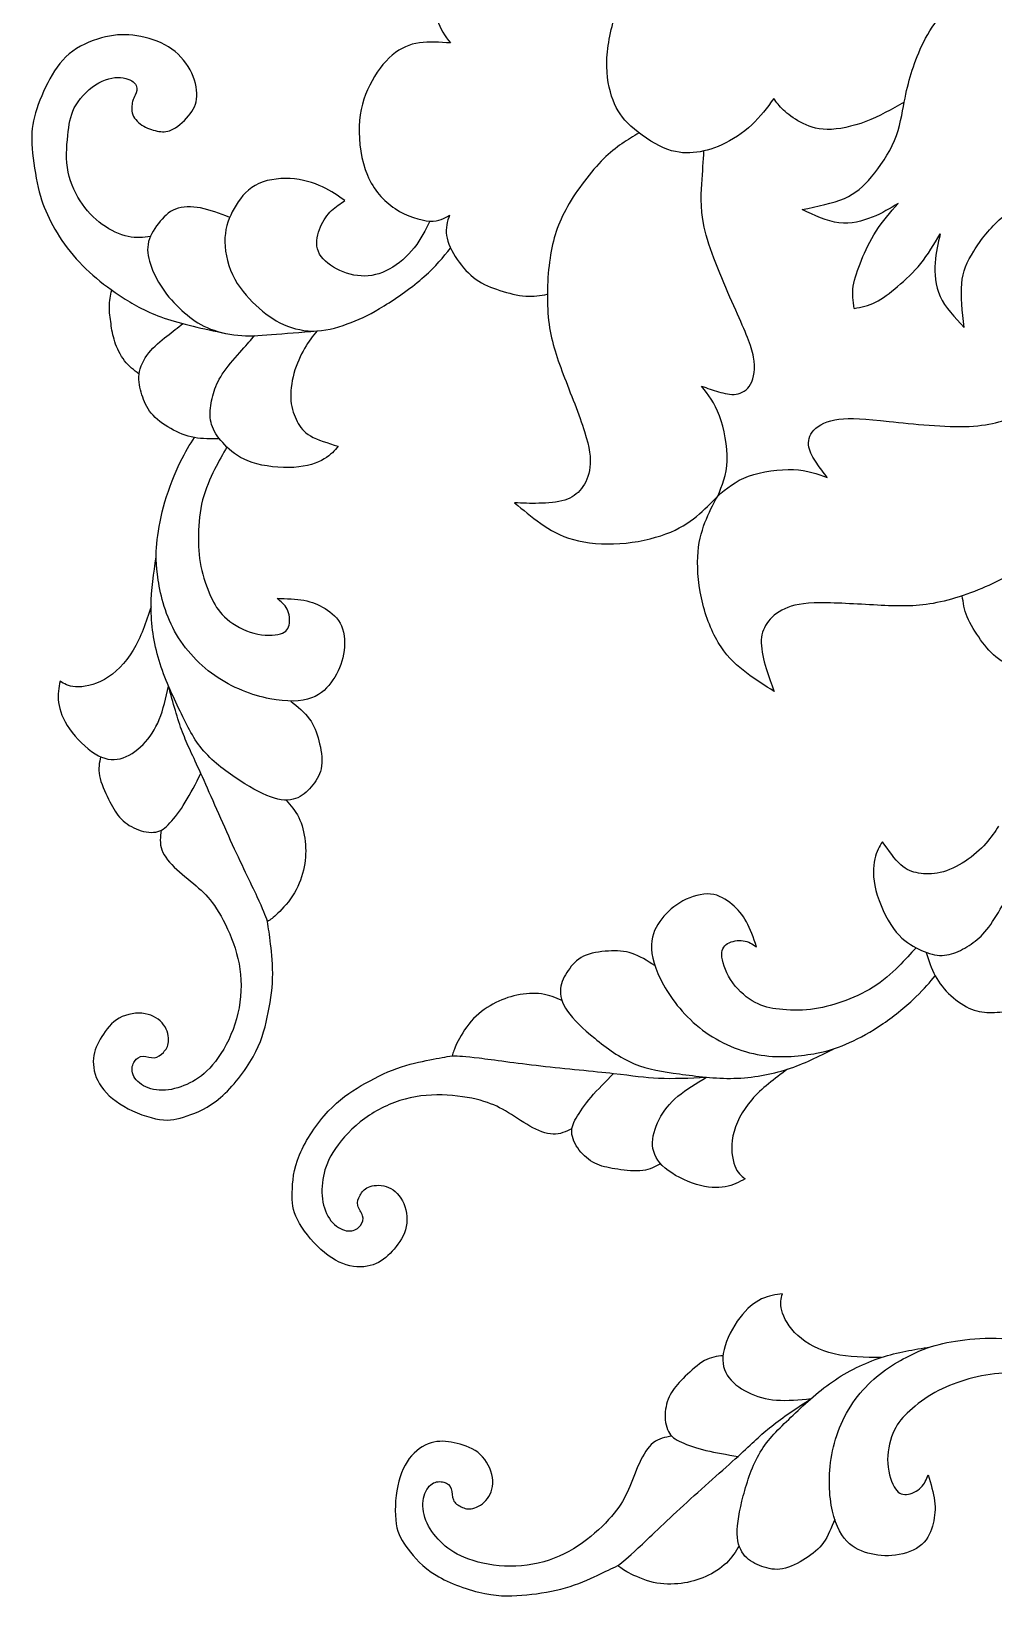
# Model space of a CAD drawing. Header units: inches. Extents: x 3.3 to 19.3, y -1.1 to 16.4.
# Drawn here: x 11.356 to 14.209, y 8.121 to 12.761 of the extents above; entities that cross this region are included whole.
import ezdxf

# ---------------------------------------------------------------- set-up
doc = ezdxf.new("R2010")
doc.units = ezdxf.units.IN
doc.header["$MEASUREMENT"] = 0
doc.layers.add('DV1_Layer_2', color=7, linetype='Continuous')

# ---------------------------------------------------------------- blocks, each defined once
blk = doc.blocks.new('SE')
at = {"layer": 'DV1_Layer_2', "color": 7, "linetype": 'Continuous'}
for points, knots in [([(13.9438, 12.5512), (13.9066, 12.5299), (13.8693, 12.5085), (13.7904, 12.4785), (13.7486, 12.4698), (13.7153, 12.4703), (13.682, 12.4708), (13.6571, 12.4804), (13.6362, 12.4916), (13.6153, 12.5029), (13.5985, 12.5158), (13.5859, 12.5278), (13.5734, 12.5398), (13.5651, 12.5508), (13.5568, 12.5618), (13.5372, 12.5349), (13.5177, 12.508), (13.4917, 12.4839), (13.4658, 12.4599), (13.4334, 12.4388), (13.4034, 12.4248), (13.3734, 12.4108), (13.3457, 12.404), (13.3182, 12.4017), (13.2906, 12.3993), (13.2632, 12.4016), (13.2306, 12.4157), (13.198, 12.4298), (13.1602, 12.4559), (13.1338, 12.48), (13.1074, 12.5041), (13.0924, 12.5264), (13.0807, 12.5572), (13.0691, 12.588), (13.0608, 12.6273), (13.0623, 12.6737), (13.0637, 12.7201), (13.075, 12.7736), (13.0915, 12.8222), (13.108, 12.8708), (13.1298, 12.9145), (13.1593, 12.9618), (13.1887, 13.0092), (13.2258, 13.0602), (13.2632, 13.1028), (13.3005, 13.1455), (13.3382, 13.1798), (13.3933, 13.2103), (13.4484, 13.2407), (13.5209, 13.2674), (13.5904, 13.2821), (13.6599, 13.2968), (13.7264, 13.2996), (13.8044, 13.2955), (13.8823, 13.2914), (13.9718, 13.2805), (14.0613, 13.2696)], [0, 0, 0, 0, 0.05, 0.05, 0.1, 0.1, 0.1, 0.15, 0.15, 0.15, 0.2, 0.2, 0.2, 0.25, 0.25, 0.25, 0.3, 0.3, 0.3, 0.35, 0.35, 0.35, 0.4, 0.4, 0.4, 0.45, 0.45, 0.45, 0.5, 0.5, 0.5, 0.55, 0.55, 0.55, 0.6, 0.6, 0.6, 0.65, 0.65, 0.65, 0.7, 0.7, 0.7, 0.75, 0.75, 0.75, 0.8, 0.8, 0.8, 0.85, 0.85, 0.85, 0.9, 0.9, 0.9, 1, 1, 1, 1]), ([(13.1197, 13.1395), (13.0738, 13.1329), (13.0279, 13.1263), (12.9149, 13.1131), (12.8478, 13.1066), (12.7918, 13.0867), (12.7359, 13.0667), (12.6911, 13.0334), (12.6198, 12.9626), (12.5933, 12.9251), (12.5773, 12.89), (12.5613, 12.8548), (12.5559, 12.8219), (12.5612, 12.795), (12.5664, 12.7682), (12.5825, 12.7473), (12.5985, 12.7265), (12.5669, 12.7288), (12.5354, 12.7312), (12.5065, 12.7271), (12.4776, 12.7229), (12.4514, 12.7122), (12.4262, 12.6907), (12.401, 12.6693), (12.3769, 12.637), (12.3592, 12.6014), (12.3414, 12.5658), (12.33, 12.5267), (12.3282, 12.4798), (12.3265, 12.433), (12.3343, 12.3784), (12.3526, 12.3347), (12.3709, 12.291), (12.3997, 12.2581), (12.4345, 12.2354), (12.4692, 12.2127), (12.5098, 12.2002), (12.5377, 12.1987), (12.5655, 12.1972), (12.5805, 12.2067), (12.5956, 12.2162), (12.5896, 12.1972), (12.5836, 12.1782), (12.5902, 12.1337), (12.6029, 12.1082), (12.6186, 12.085), (12.6344, 12.0619), (12.6533, 12.041), (12.6746, 12.0259), (12.6958, 12.0108), (12.7195, 12.0015), (12.7705, 11.9849), (12.798, 11.9778), (12.8217, 11.976), (12.8455, 11.9743), (12.8657, 11.978), (12.8858, 11.9817)], [0, 0, 0, 0, 0.047619, 0.047619, 0.095238, 0.095238, 0.095238, 0.142857, 0.142857, 0.190476, 0.190476, 0.190476, 0.238095, 0.238095, 0.238095, 0.285714, 0.285714, 0.285714, 0.333333, 0.333333, 0.333333, 0.380952, 0.380952, 0.380952, 0.428571, 0.428571, 0.428571, 0.47619, 0.47619, 0.47619, 0.52381, 0.52381, 0.52381, 0.571429, 0.571429, 0.571429, 0.619048, 0.619048, 0.619048, 0.666667, 0.666667, 0.666667, 0.714286, 0.714286, 0.761905, 0.761905, 0.761905, 0.809524, 0.809524, 0.809524, 0.857143, 0.857143, 0.904762, 0.904762, 0.904762, 1, 1, 1, 1]), ([(13.7952, 11.9399), (13.7924, 11.9611), (13.7896, 11.9823), (13.7929, 12.0057), (13.7963, 12.0292), (13.8057, 12.0549), (13.8171, 12.0827), (13.8285, 12.1106), (13.8418, 12.1406), (13.8603, 12.169), (13.8788, 12.1974), (13.9025, 12.2241), (13.9262, 12.2509), (13.9022, 12.2364), (13.8782, 12.2219), (13.8491, 12.2101), (13.82, 12.1983), (13.7857, 12.1892), (13.7501, 12.1934), (13.7146, 12.1976), (13.6777, 12.2152), (13.6409, 12.2328), (13.6866, 12.2421), (13.7323, 12.2514), (13.7663, 12.266), (13.8004, 12.2806), (13.8227, 12.3005), (13.8471, 12.3299), (13.8716, 12.3592), (13.8983, 12.3979), (13.9148, 12.4377), (13.9313, 12.4774), (13.9376, 12.5182), (13.9438, 12.5512), (13.9501, 12.5842), (13.9564, 12.6095), (13.9645, 12.6358), (13.9727, 12.6621), (13.9827, 12.6896), (13.9963, 12.7186), (14.01, 12.7477), (14.0273, 12.7783), (14.0504, 12.8052), (14.0734, 12.832), (14.1022, 12.855), (14.1287, 12.8737), (14.1553, 12.8924), (14.1796, 12.9067), (14.2039, 12.921)], [0, 0, 0, 0, 0.058824, 0.058824, 0.058824, 0.117647, 0.117647, 0.117647, 0.176471, 0.176471, 0.176471, 0.235294, 0.235294, 0.235294, 0.294118, 0.294118, 0.294118, 0.352941, 0.352941, 0.352941, 0.411765, 0.411765, 0.411765, 0.470588, 0.470588, 0.470588, 0.529412, 0.529412, 0.529412, 0.588235, 0.588235, 0.588235, 0.647059, 0.647059, 0.647059, 0.705882, 0.705882, 0.705882, 0.764706, 0.764706, 0.764706, 0.823529, 0.823529, 0.823529, 0.882353, 0.882353, 0.882353, 1, 1, 1, 1]), ([(11.7092, 12.1526), (11.6883, 12.15), (11.6673, 12.1473), (11.6431, 12.1525), (11.619, 12.1576), (11.5915, 12.1705), (11.5664, 12.1886), (11.5414, 12.2068), (11.5188, 12.2304), (11.5005, 12.2589), (11.4822, 12.2874), (11.4683, 12.3209), (11.458, 12.3935), (11.4617, 12.4327), (11.4656, 12.4639), (11.4694, 12.4951), (11.4736, 12.5183), (11.5039, 12.5679), (11.5301, 12.5942), (11.5563, 12.6088), (11.5825, 12.6234), (11.6087, 12.6263), (11.6287, 12.6231), (11.6487, 12.62), (11.6625, 12.6106), (11.6719, 12.5904), (11.6675, 12.5794), (11.6641, 12.5723), (11.6607, 12.5652), (11.6583, 12.562), (11.6561, 12.5526), (11.6539, 12.5432), (11.6519, 12.5277), (11.6571, 12.5139), (11.6624, 12.5002), (11.6749, 12.4882), (11.7039, 12.4715), (11.7202, 12.4667), (11.7345, 12.4644), (11.7488, 12.4622), (11.7611, 12.4625), (11.7773, 12.4716), (11.7935, 12.4807), (11.8137, 12.4987), (11.8272, 12.5169), (11.8407, 12.535), (11.8477, 12.5534), (11.8468, 12.5774), (11.8458, 12.6015), (11.837, 12.6313), (11.8208, 12.6572), (11.8046, 12.6832), (11.7809, 12.7053), (11.752, 12.7211), (11.723, 12.7368), (11.6887, 12.7461), (11.6572, 12.7496), (11.6256, 12.753), (11.5969, 12.7505), (11.5644, 12.7414), (11.532, 12.7324), (11.4959, 12.7168), (11.4683, 12.694), (11.4407, 12.6712), (11.4217, 12.641), (11.3878, 12.5749), (11.373, 12.5389), (11.3651, 12.5075), (11.3571, 12.4761), (11.356, 12.4492), (11.3588, 12.4135), (11.3616, 12.3779), (11.3682, 12.3333), (11.3765, 12.2979), (11.3848, 12.2625), (11.3947, 12.2362), (11.4087, 12.2076), (11.4226, 12.179), (11.4406, 12.1482), (11.4627, 12.1191), (11.4848, 12.0899), (11.5109, 12.0625), (11.5385, 12.0381), (11.5662, 12.0138), (11.5954, 11.9925), (11.6285, 11.9713), (11.6617, 11.9501), (11.6987, 11.9288), (11.7498, 11.9113), (11.801, 11.8937), (11.8663, 11.8797), (11.9316, 11.8657)], [0, 0, 0, 0, 0.030303, 0.030303, 0.030303, 0.060606, 0.060606, 0.060606, 0.090909, 0.090909, 0.090909, 0.121212, 0.121212, 0.151515, 0.151515, 0.151515, 0.181818, 0.181818, 0.212121, 0.212121, 0.212121, 0.242424, 0.242424, 0.242424, 0.272727, 0.272727, 0.30303, 0.30303, 0.30303, 0.333333, 0.333333, 0.333333, 0.363636, 0.363636, 0.363636, 0.393939, 0.393939, 0.424242, 0.424242, 0.424242, 0.454545, 0.454545, 0.454545, 0.484848, 0.484848, 0.484848, 0.515152, 0.515152, 0.515152, 0.545455, 0.545455, 0.545455, 0.575758, 0.575758, 0.575758, 0.606061, 0.606061, 0.606061, 0.636364, 0.636364, 0.636364, 0.666667, 0.666667, 0.666667, 0.69697, 0.69697, 0.727273, 0.727273, 0.727273, 0.757576, 0.757576, 0.757576, 0.787879, 0.787879, 0.787879, 0.818182, 0.818182, 0.818182, 0.848485, 0.848485, 0.848485, 0.878788, 0.878788, 0.878788, 0.909091, 0.909091, 0.909091, 0.939394, 0.939394, 0.939394, 1, 1, 1, 1]), ([(13.7952, 11.9399), (13.8162, 11.9438), (13.8372, 11.9477), (13.8797, 11.9685), (13.9013, 11.9855), (13.9472, 12.0243), (13.9717, 12.0463), (14.0142, 12.099), (14.0323, 12.1298), (14.0505, 12.1605), (14.0441, 12.1333), (14.0378, 12.106), (14.0355, 12.0747), (14.0333, 12.0433), (14.0352, 12.0079), (14.0502, 11.9754), (14.0652, 11.9429), (14.0933, 11.9133), (14.1214, 11.8836), (14.1161, 11.93), (14.1108, 11.9764), (14.1176, 12.0501), (14.1297, 12.0775), (14.15, 12.1098), (14.1703, 12.1422), (14.1989, 12.1795), (14.2643, 12.2355), (14.3012, 12.254), (14.3307, 12.2702), (14.3601, 12.2864), (14.3822, 12.3001), (14.4047, 12.316), (14.4272, 12.3319), (14.4502, 12.3499), (14.4736, 12.3719), (14.497, 12.3938), (14.5208, 12.4198), (14.5392, 12.45), (14.5576, 12.4802), (14.5707, 12.5147), (14.5802, 12.5457), (14.5898, 12.5767), (14.5959, 12.6042), (14.602, 12.6318)], [0, 0, 0, 0, 0.058824, 0.058824, 0.117647, 0.117647, 0.176471, 0.176471, 0.235294, 0.235294, 0.235294, 0.294118, 0.294118, 0.294118, 0.352941, 0.352941, 0.352941, 0.411765, 0.411765, 0.411765, 0.470588, 0.470588, 0.529412, 0.529412, 0.529412, 0.588235, 0.588235, 0.647059, 0.647059, 0.647059, 0.705882, 0.705882, 0.705882, 0.764706, 0.764706, 0.764706, 0.823529, 0.823529, 0.823529, 0.882353, 0.882353, 0.882353, 1, 1, 1, 1]), ([(13.1577, 12.46), (13.124, 12.44), (13.0903, 12.42), (13.0527, 12.383), (13.0151, 12.3459), (12.9736, 12.2917), (12.9454, 12.2416), (12.9172, 12.1916), (12.9023, 12.1457), (12.8938, 12.0882), (12.8852, 12.0306), (12.8831, 11.9613), (12.8897, 11.9036), (12.8964, 11.846), (12.9119, 11.8), (12.933, 11.7443), (12.9542, 11.6885), (12.981, 11.623), (12.9962, 11.5747), (13.0115, 11.5264), (13.0151, 11.4954), (13.009, 11.4431), (12.9993, 11.4219), (12.9869, 11.4057), (12.9744, 11.3896), (12.9593, 11.3786), (12.9374, 11.3718), (12.9155, 11.3651), (12.8868, 11.3626), (12.8608, 11.362), (12.8348, 11.3613), (12.8116, 11.3626), (12.7885, 11.3639), (12.8136, 11.3428), (12.8386, 11.3217), (12.8661, 11.3025), (12.8936, 11.2832), (12.9234, 11.2658), (12.9629, 11.2548), (13.0024, 11.2438), (13.0516, 11.2393), (13.1007, 11.2426), (13.1499, 11.2458), (13.199, 11.2569), (13.2376, 11.2714), (13.2761, 11.2859), (13.3041, 11.3039), (13.3278, 11.3231), (13.3516, 11.3424), (13.3712, 11.3628), (13.3908, 11.3833), (13.404, 11.4148), (13.4172, 11.4463), (13.4188, 11.4884), (13.4205, 11.5304), (13.4105, 11.5831), (13.396, 11.6216), (13.3815, 11.6601), (13.3624, 11.6846), (13.3433, 11.7091), (13.3598, 11.7035), (13.3763, 11.6979), (13.3935, 11.6928), (13.4107, 11.6878), (13.4287, 11.6832), (13.4456, 11.6855), (13.4624, 11.6877), (13.4783, 11.6968), (13.4987, 11.7337), (13.5033, 11.7615), (13.4969, 11.7956), (13.4905, 11.8297), (13.473, 11.87), (13.4443, 11.9348), (13.4155, 11.9996), (13.3755, 12.0889), (13.3385, 12.2243), (13.3415, 12.2703), (13.3439, 12.3083), (13.3463, 12.3464), (13.3481, 12.3764), (13.35, 12.4064)], [0, 0, 0, 0, 0.034483, 0.034483, 0.034483, 0.068966, 0.068966, 0.068966, 0.103448, 0.103448, 0.103448, 0.137931, 0.137931, 0.137931, 0.172414, 0.172414, 0.172414, 0.206897, 0.206897, 0.206897, 0.241379, 0.241379, 0.275862, 0.275862, 0.275862, 0.310345, 0.310345, 0.310345, 0.344828, 0.344828, 0.344828, 0.37931, 0.37931, 0.37931, 0.413793, 0.413793, 0.413793, 0.448276, 0.448276, 0.448276, 0.482759, 0.482759, 0.482759, 0.517241, 0.517241, 0.517241, 0.551724, 0.551724, 0.551724, 0.586207, 0.586207, 0.586207, 0.62069, 0.62069, 0.62069, 0.655172, 0.655172, 0.655172, 0.689655, 0.689655, 0.689655, 0.724138, 0.724138, 0.724138, 0.758621, 0.758621, 0.758621, 0.793103, 0.793103, 0.827586, 0.827586, 0.827586, 0.862069, 0.862069, 0.862069, 0.896552, 0.896552, 0.931034, 0.931034, 0.931034, 1, 1, 1, 1]), ([(12.5377, 12.1987), (12.5245, 12.1717), (12.5113, 12.1446), (12.4913, 12.1195), (12.4713, 12.0944), (12.4445, 12.0712), (12.4172, 12.0562), (12.39, 12.0411), (12.3622, 12.0343), (12.3336, 12.0359), (12.3049, 12.0376), (12.2753, 12.0477), (12.2516, 12.062), (12.2279, 12.0764), (12.2102, 12.095), (12.2043, 12.1163), (12.1985, 12.1376), (12.2046, 12.1616), (12.2134, 12.1815), (12.2221, 12.2015), (12.2336, 12.2173), (12.2461, 12.2295), (12.2586, 12.2418), (12.272, 12.2505), (12.2854, 12.2592), (12.2659, 12.2734), (12.2464, 12.2876), (12.2197, 12.2999), (12.1931, 12.3121), (12.1593, 12.3224), (12.1232, 12.3245), (12.0871, 12.3266), (12.01, 12.3144), (11.9721, 12.2623), (11.9573, 12.2361), (11.9425, 12.2099), (11.9319, 12.1835), (11.9302, 12.1499), (11.9285, 12.1163), (11.9358, 12.0754), (11.9526, 12.0398), (11.9693, 12.0042), (11.9956, 11.9737), (12.0217, 11.9491), (12.0478, 11.9244), (12.0739, 11.9055), (12.104, 11.8921), (12.1341, 11.8788), (12.1683, 11.871), (12.203, 11.8728), (12.2377, 11.8746), (12.2729, 11.8859), (12.3047, 11.8984), (12.3365, 11.9108), (12.3648, 11.9244), (12.4023, 11.9476), (12.4398, 11.9708), (12.4865, 12.0037), (12.5208, 12.0339), (12.5551, 12.064), (12.577, 12.0915), (12.599, 12.1188)], [0, 0, 0, 0, 0.045455, 0.045455, 0.045455, 0.090909, 0.090909, 0.090909, 0.136364, 0.136364, 0.136364, 0.181818, 0.181818, 0.181818, 0.227273, 0.227273, 0.227273, 0.272727, 0.272727, 0.272727, 0.318182, 0.318182, 0.318182, 0.363636, 0.363636, 0.363636, 0.409091, 0.409091, 0.409091, 0.454545, 0.454545, 0.454545, 0.5, 0.545455, 0.545455, 0.545455, 0.590909, 0.590909, 0.590909, 0.636364, 0.636364, 0.636364, 0.681818, 0.681818, 0.681818, 0.727273, 0.727273, 0.727273, 0.772727, 0.772727, 0.772727, 0.818182, 0.818182, 0.818182, 0.863636, 0.863636, 0.863636, 0.909091, 0.909091, 0.909091, 1, 1, 1, 1]), ([(11.9441, 12.2095), (11.9148, 12.2207), (11.8855, 12.2319), (11.8579, 12.2374), (11.8304, 12.2428), (11.8046, 12.2424), (11.7837, 12.2342), (11.7629, 12.2259), (11.7469, 12.2099), (11.7327, 12.1912), (11.7184, 12.1725), (11.7057, 12.1512), (11.702, 12.1295), (11.6983, 12.1077), (11.7034, 12.0856), (11.7123, 12.0621), (11.7211, 12.0387), (11.7336, 12.014), (11.7507, 11.9907), (11.7677, 11.9673), (11.7893, 11.9452), (11.81, 11.927), (11.8308, 11.9087), (11.8507, 11.8942), (11.9036, 11.8714), (11.9365, 11.8631), (11.9994, 11.857), (12.0294, 11.8593), (12.0684, 11.8623), (12.1073, 11.8653), (12.1551, 11.8691), (12.203, 11.8728)], [0, 0, 0, 0, 0.083333, 0.083333, 0.083333, 0.166667, 0.166667, 0.166667, 0.25, 0.25, 0.25, 0.333333, 0.333333, 0.333333, 0.416667, 0.416667, 0.416667, 0.5, 0.5, 0.5, 0.583333, 0.583333, 0.583333, 0.666667, 0.666667, 0.75, 0.75, 0.833333, 0.833333, 0.833333, 1, 1, 1, 1]), ([(11.6757, 11.745), (11.6606, 11.7567), (11.6454, 11.7684), (11.62, 11.801), (11.6097, 11.822), (11.6034, 11.8411), (11.5971, 11.8602), (11.5948, 11.8775), (11.5923, 11.8945), (11.5898, 11.9116), (11.5871, 11.9284), (11.5874, 11.945), (11.5878, 11.9615), (11.5911, 11.9779), (11.5945, 11.9942)], [0, 0, 0, 0, 0.166667, 0.166667, 0.333333, 0.333333, 0.333333, 0.5, 0.5, 0.5, 0.666667, 0.666667, 0.666667, 1, 1, 1, 1]), ([(11.9135, 11.5534), (11.8886, 11.553), (11.8637, 11.5525), (11.8394, 11.557), (11.8152, 11.5615), (11.7915, 11.5708), (11.7692, 11.5835), (11.7469, 11.5962), (11.7259, 11.6122), (11.7117, 11.6292), (11.6975, 11.6463), (11.6901, 11.6644), (11.6778, 11.7031), (11.6729, 11.7236), (11.6785, 11.7664), (11.6889, 11.7886), (11.7043, 11.8078), (11.7197, 11.8271), (11.7401, 11.8435), (11.7578, 11.8575), (11.7754, 11.8715), (11.7903, 11.8831), (11.8052, 11.8947)], [0, 0, 0, 0, 0.111111, 0.111111, 0.111111, 0.222222, 0.222222, 0.222222, 0.333333, 0.333333, 0.333333, 0.444444, 0.444444, 0.555556, 0.555556, 0.666667, 0.666667, 0.666667, 0.777778, 0.777778, 0.777778, 1, 1, 1, 1]), ([(12.203, 11.8728), (12.1906, 11.8575), (12.1783, 11.8421), (12.1662, 11.8214), (12.1541, 11.8007), (12.1422, 11.7746), (12.1347, 11.7471), (12.1271, 11.7196), (12.1239, 11.6908), (12.1259, 11.6663), (12.1279, 11.6418), (12.1352, 11.6216), (12.1441, 11.6045), (12.1529, 11.5875), (12.1634, 11.5735), (12.1839, 11.5618), (12.2044, 11.5501), (12.2351, 11.5405), (12.2657, 11.531), (12.255, 11.5183), (12.2443, 11.5055), (12.2241, 11.4936), (12.2038, 11.4818), (12.1739, 11.4709), (12.1345, 11.4684), (12.0951, 11.4658), (12.0461, 11.4716), (12.0108, 11.4831), (11.9756, 11.4945), (11.954, 11.5116), (11.9361, 11.5289), (11.9181, 11.5462), (11.9039, 11.5636), (11.8957, 11.5816), (11.8875, 11.5996), (11.8854, 11.6181), (11.8876, 11.6562), (11.8919, 11.6758), (11.8981, 11.6947), (11.9044, 11.7135), (11.9126, 11.7316), (11.9275, 11.7527), (11.9424, 11.7737), (11.9641, 11.7977), (11.9803, 11.8159), (11.9966, 11.8341), (12.0074, 11.8466), (12.0182, 11.859)], [0, 0, 0, 0, 0.058824, 0.058824, 0.058824, 0.117647, 0.117647, 0.117647, 0.176471, 0.176471, 0.176471, 0.235294, 0.235294, 0.235294, 0.294118, 0.294118, 0.294118, 0.352941, 0.352941, 0.352941, 0.411765, 0.411765, 0.411765, 0.470588, 0.470588, 0.470588, 0.529412, 0.529412, 0.529412, 0.588235, 0.588235, 0.588235, 0.647059, 0.647059, 0.647059, 0.705882, 0.705882, 0.764706, 0.764706, 0.764706, 0.823529, 0.823529, 0.823529, 0.882353, 0.882353, 0.882353, 1, 1, 1, 1]), ([(14.4869, 11.4943), (14.4783, 11.4561), (14.4697, 11.4178), (14.446, 11.3706), (14.4223, 11.3234), (14.3836, 11.2672), (14.3448, 11.2249), (14.3059, 11.1827), (14.2669, 11.1543), (14.2148, 11.1284), (14.1626, 11.1025), (14.0974, 11.079), (14.0405, 11.0676), (13.9836, 11.0561), (13.9351, 11.0566), (13.8755, 11.0595), (13.816, 11.0624), (13.7454, 11.0676), (13.6948, 11.0672), (13.6441, 11.0668), (13.6135, 11.0607), (13.5896, 11.0497), (13.5657, 11.0387), (13.5484, 11.0229), (13.5369, 11.0061), (13.5255, 10.9893), (13.5196, 10.9715), (13.52, 10.9486), (13.5203, 10.9257), (13.5269, 10.8975), (13.5343, 10.8727), (13.5417, 10.8478), (13.5501, 10.8261), (13.5584, 10.8044), (13.5306, 10.8218), (13.5028, 10.8391), (13.476, 10.8593), (13.4493, 10.8795), (13.4234, 10.9025), (13.3781, 10.9708), (13.3586, 11.0162), (13.3466, 11.064), (13.3345, 11.1117), (13.3298, 11.1619), (13.3317, 11.203), (13.3336, 11.2442), (13.3421, 11.2763), (13.353, 11.3048), (13.364, 11.3334), (13.3774, 11.3583), (13.3908, 11.3833), (13.4167, 11.4056), (13.4426, 11.4279), (13.4821, 11.4424), (13.5216, 11.457), (13.5747, 11.4638), (13.6158, 11.4619), (13.657, 11.46), (13.6861, 11.4494), (13.7153, 11.4388), (13.7049, 11.4528), (13.6945, 11.4667), (13.6742, 11.4963), (13.6643, 11.512), (13.6612, 11.5288), (13.6582, 11.5455), (13.6619, 11.5634), (13.6763, 11.5788), (13.6907, 11.5942), (13.7157, 11.6072), (13.7845, 11.616), (13.8283, 11.6119), (13.9693, 11.5973), (14.0666, 11.5868), (14.1367, 11.5901), (14.2068, 11.5934), (14.2496, 11.6105), (14.2851, 11.6245), (14.3205, 11.6386), (14.3485, 11.6496), (14.3765, 11.6606)], [0, 0, 0, 0, 0.034483, 0.034483, 0.034483, 0.068966, 0.068966, 0.068966, 0.103448, 0.103448, 0.103448, 0.137931, 0.137931, 0.137931, 0.172414, 0.172414, 0.172414, 0.206897, 0.206897, 0.206897, 0.241379, 0.241379, 0.241379, 0.275862, 0.275862, 0.275862, 0.310345, 0.310345, 0.310345, 0.344828, 0.344828, 0.344828, 0.37931, 0.37931, 0.37931, 0.413793, 0.413793, 0.413793, 0.448276, 0.448276, 0.482759, 0.482759, 0.482759, 0.517241, 0.517241, 0.517241, 0.551724, 0.551724, 0.551724, 0.586207, 0.586207, 0.586207, 0.62069, 0.62069, 0.62069, 0.655172, 0.655172, 0.655172, 0.689655, 0.689655, 0.689655, 0.724138, 0.724138, 0.758621, 0.758621, 0.758621, 0.793103, 0.793103, 0.793103, 0.827586, 0.827586, 0.862069, 0.862069, 0.896552, 0.896552, 0.896552, 0.931034, 0.931034, 0.931034, 1, 1, 1, 1]), ([(15.1448, 11.6682), (15.1527, 11.6225), (15.1606, 11.5768), (15.1718, 11.521), (15.183, 11.4652), (15.1976, 11.3994), (15.1959, 11.34), (15.1942, 11.2807), (15.1763, 11.2277), (15.1537, 11.1829), (15.131, 11.1381), (15.1036, 11.1013), (15.0751, 11.0752), (15.0466, 11.0492), (15.017, 11.0338), (14.9626, 11.0273), (14.9378, 11.0361), (14.913, 11.0449), (14.9251, 11.0156), (14.9371, 10.9863), (14.9421, 10.9575), (14.947, 10.9287), (14.9449, 10.9005), (14.9323, 10.8699), (14.9197, 10.8394), (14.8965, 10.8065), (14.8681, 10.7786), (14.8396, 10.7507), (14.806, 10.7278), (14.762, 10.7116), (14.718, 10.6954), (14.6637, 10.686), (14.6164, 10.6899), (14.5692, 10.6938), (14.529, 10.7111), (14.4644, 10.7631), (14.44, 10.7979), (14.4299, 10.8239), (14.4199, 10.8499), (14.4243, 10.8672), (14.4287, 10.8844), (14.4124, 10.8728), (14.3962, 10.8612), (14.374, 10.8575), (14.3518, 10.8538), (14.3237, 10.8579), (14.2968, 10.8658), (14.2699, 10.8736), (14.2442, 10.8852), (14.2233, 10.9007), (14.2024, 10.9163), (14.1861, 10.9359), (14.1704, 10.9576), (14.1546, 10.9793), (14.1394, 11.0032), (14.1304, 11.0253), (14.1214, 11.0473), (14.1187, 11.0677), (14.116, 11.088)], [0, 0, 0, 0, 0.047619, 0.047619, 0.047619, 0.095238, 0.095238, 0.095238, 0.142857, 0.142857, 0.142857, 0.190476, 0.190476, 0.190476, 0.238095, 0.238095, 0.285714, 0.285714, 0.285714, 0.333333, 0.333333, 0.333333, 0.380952, 0.380952, 0.380952, 0.428571, 0.428571, 0.428571, 0.47619, 0.47619, 0.47619, 0.52381, 0.52381, 0.52381, 0.571429, 0.571429, 0.619048, 0.619048, 0.619048, 0.666667, 0.666667, 0.666667, 0.714286, 0.714286, 0.714286, 0.761905, 0.761905, 0.761905, 0.809524, 0.809524, 0.809524, 0.857143, 0.857143, 0.857143, 0.904762, 0.904762, 0.904762, 1, 1, 1, 1]), ([(11.9361, 11.5289), (11.9241, 11.5083), (11.9122, 11.4876), (11.8993, 11.4618), (11.8863, 11.4361), (11.8723, 11.4051), (11.8639, 11.372), (11.8554, 11.3388), (11.8523, 11.3034), (11.8516, 11.2703), (11.8509, 11.2371), (11.8526, 11.2062), (11.8589, 11.175), (11.8653, 11.1438), (11.8765, 11.1123), (11.8876, 11.0872), (11.8988, 11.062), (11.91, 11.0433), (11.9481, 11.0071), (11.9751, 10.9896), (12.0047, 10.9801), (12.0343, 10.9706), (12.0666, 10.9692), (12.0873, 10.9733), (12.108, 10.9774), (12.1171, 10.987), (12.1204, 11.0013), (12.1237, 11.0156), (12.1211, 11.0345), (12.1142, 11.0483), (12.1073, 11.0622), (12.096, 11.0711), (12.0847, 11.08), (12.1127, 11.0795), (12.1407, 11.079), (12.1644, 11.0746), (12.1881, 11.0701), (12.2075, 11.0617), (12.2268, 11.0498), (12.2462, 11.0378), (12.2654, 11.0224), (12.2755, 10.9988), (12.2856, 10.9751), (12.2866, 10.9433), (12.2815, 10.9147), (12.2763, 10.8862), (12.2651, 10.8611), (12.2502, 10.8386), (12.2353, 10.8161), (12.2167, 10.7963), (12.1864, 10.7854), (12.1561, 10.7745), (12.1142, 10.7724), (12.0631, 10.7826), (12.012, 10.7928), (11.9518, 10.8152), (11.8997, 10.8516), (11.8475, 10.8881), (11.8034, 10.9386), (11.7754, 10.9937), (11.7474, 11.0487), (11.7355, 11.1084), (11.73, 11.1517), (11.7246, 11.1949), (11.7257, 11.2218), (11.7296, 11.2544), (11.7334, 11.287), (11.7401, 11.3255), (11.7644, 11.4077), (11.7821, 11.4516), (11.7975, 11.4837), (11.813, 11.5159), (11.8262, 11.5365), (11.8394, 11.557)], [0, 0, 0, 0, 0.038462, 0.038462, 0.038462, 0.076923, 0.076923, 0.076923, 0.115385, 0.115385, 0.115385, 0.153846, 0.153846, 0.153846, 0.192308, 0.192308, 0.192308, 0.230769, 0.230769, 0.269231, 0.269231, 0.269231, 0.307692, 0.307692, 0.307692, 0.346154, 0.346154, 0.346154, 0.384615, 0.384615, 0.384615, 0.423077, 0.423077, 0.423077, 0.461538, 0.461538, 0.461538, 0.5, 0.5, 0.5, 0.538462, 0.538462, 0.538462, 0.576923, 0.576923, 0.576923, 0.615385, 0.615385, 0.615385, 0.653846, 0.653846, 0.653846, 0.692308, 0.692308, 0.692308, 0.730769, 0.730769, 0.730769, 0.769231, 0.769231, 0.769231, 0.807692, 0.807692, 0.807692, 0.846154, 0.846154, 0.846154, 0.884615, 0.884615, 0.923077, 0.923077, 0.923077, 1, 1, 1, 1]), ([(12.125, 10.776), (12.1455, 10.7591), (12.166, 10.7423), (12.1802, 10.7232), (12.1944, 10.7041), (12.2022, 10.6828), (12.2086, 10.6584), (12.2149, 10.6339), (12.2197, 10.6063), (12.2167, 10.5837), (12.2137, 10.5611), (12.203, 10.5434), (12.1907, 10.5275), (12.1785, 10.5116), (12.1647, 10.4975), (12.1465, 10.4895), (12.1282, 10.4815), (12.1056, 10.4795), (12.0767, 10.4881), (12.0478, 10.4966), (12.0128, 10.5157), (11.9751, 10.5399), (11.9374, 10.5641), (11.8971, 10.5934), (11.8674, 10.6277), (11.8377, 10.6619), (11.8187, 10.7011), (11.797, 10.7463), (11.7752, 10.7915), (11.7508, 10.8427), (11.7348, 10.8959), (11.7188, 10.949), (11.7114, 11.004), (11.7114, 11.0555), (11.7114, 11.1071), (11.7188, 11.1551), (11.7263, 11.203)], [0, 0, 0, 0, 0.076923, 0.076923, 0.076923, 0.153846, 0.153846, 0.153846, 0.230769, 0.230769, 0.230769, 0.307692, 0.307692, 0.307692, 0.384615, 0.384615, 0.384615, 0.461538, 0.461538, 0.461538, 0.538462, 0.538462, 0.538462, 0.615385, 0.615385, 0.615385, 0.692308, 0.692308, 0.692308, 0.769231, 0.769231, 0.769231, 0.846154, 0.846154, 0.846154, 1, 1, 1, 1]), ([(11.7114, 11.0555), (11.6961, 11.01), (11.6809, 10.9644), (11.6352, 10.8885), (11.6047, 10.8583), (11.5733, 10.8403), (11.5419, 10.8224), (11.5095, 10.8169), (11.4873, 10.8181), (11.4652, 10.8193), (11.4532, 10.8273), (11.4413, 10.8352), (11.4375, 10.8154), (11.4337, 10.7954), (11.4368, 10.7719), (11.4399, 10.7484), (11.4499, 10.7213), (11.4892, 10.6651), (11.5184, 10.6361), (11.545, 10.6196), (11.5717, 10.6031), (11.5957, 10.5991), (11.6435, 10.6111), (11.6672, 10.6272), (11.6872, 10.6474), (11.7072, 10.6676), (11.7234, 10.6919), (11.7354, 10.7214), (11.7474, 10.7508), (11.7552, 10.7854), (11.763, 10.8199)], [0, 0, 0, 0, 0.083333, 0.083333, 0.166667, 0.166667, 0.166667, 0.25, 0.25, 0.25, 0.333333, 0.333333, 0.333333, 0.416667, 0.416667, 0.416667, 0.5, 0.5, 0.583333, 0.583333, 0.583333, 0.666667, 0.666667, 0.75, 0.75, 0.75, 0.833333, 0.833333, 0.833333, 1, 1, 1, 1]), ([(12.1118, 10.4825), (12.1253, 10.4669), (12.1388, 10.4512), (12.1488, 10.4308), (12.1588, 10.4104), (12.1652, 10.3851), (12.1707, 10.3351), (12.1697, 10.3103), (12.1648, 10.2845), (12.1598, 10.2587), (12.1509, 10.2318), (12.1364, 10.2073), (12.1218, 10.1828), (12.1014, 10.1607), (12.0872, 10.147), (12.073, 10.1333), (12.0648, 10.1278), (12.0566, 10.1225), (12.0502, 10.1399), (12.0437, 10.1573), (12.0257, 10.1959), (12.0077, 10.2346), (11.9781, 10.2943), (11.947, 10.3626), (11.9158, 10.431), (11.8831, 10.5079), (11.8346, 10.6147), (11.8188, 10.6447), (11.8042, 10.6838), (11.7896, 10.723), (11.7763, 10.7715), (11.763, 10.8199)], [0, 0, 0, 0, 0.083333, 0.083333, 0.083333, 0.166667, 0.166667, 0.25, 0.25, 0.25, 0.333333, 0.333333, 0.333333, 0.416667, 0.416667, 0.416667, 0.5, 0.5, 0.5, 0.583333, 0.583333, 0.583333, 0.666667, 0.666667, 0.666667, 0.75, 0.75, 0.833333, 0.833333, 0.833333, 1, 1, 1, 1]), ([(11.5613, 10.6109), (11.5577, 10.5933), (11.5541, 10.5758), (11.5582, 10.5542), (11.5623, 10.5326), (11.5742, 10.507), (11.5954, 10.464), (11.6047, 10.4466), (11.6177, 10.4318), (11.6307, 10.417), (11.6474, 10.4049), (11.6667, 10.3969), (11.686, 10.3888), (11.708, 10.3849), (11.7248, 10.3876), (11.7417, 10.3903), (11.7533, 10.3995), (11.7671, 10.4146), (11.781, 10.4297), (11.7969, 10.4507), (11.8126, 10.4762), (11.8282, 10.5016), (11.8435, 10.5315), (11.8588, 10.5613)], [0, 0, 0, 0, 0.111111, 0.111111, 0.111111, 0.222222, 0.222222, 0.333333, 0.333333, 0.333333, 0.444444, 0.444444, 0.444444, 0.555556, 0.555556, 0.555556, 0.666667, 0.666667, 0.666667, 0.777778, 0.777778, 0.777778, 1, 1, 1, 1]), ([(14.2234, 10.4049), (14.2126, 10.3884), (14.2018, 10.3719), (14.1859, 10.354), (14.1699, 10.3361), (14.1487, 10.3167), (14.125, 10.3011), (14.1012, 10.2854), (14.0747, 10.2734), (14.0508, 10.2678), (14.0269, 10.2621), (14.0054, 10.2628), (13.9864, 10.266), (13.9675, 10.2691), (13.951, 10.2747), (13.9335, 10.2906), (13.916, 10.3065), (13.8975, 10.3328), (13.879, 10.359), (13.8701, 10.3448), (13.8613, 10.3307), (13.8563, 10.3078), (13.8513, 10.2848), (13.8502, 10.253), (13.8599, 10.2148), (13.8697, 10.1765), (13.8903, 10.1317), (13.9121, 10.1017), (13.9339, 10.0717), (13.9568, 10.0565), (13.9788, 10.0448), (14.0008, 10.0331), (14.0218, 10.0249), (14.0414, 10.0227), (14.061, 10.0204), (14.0793, 10.0242), (14.0971, 10.0311), (14.1149, 10.038), (14.1322, 10.0481), (14.1482, 10.0599), (14.1642, 10.0717), (14.1789, 10.0851), (14.1943, 10.1058), (14.2097, 10.1265), (14.2258, 10.1545), (14.2381, 10.1755), (14.2504, 10.1966), (14.2589, 10.2108), (14.2674, 10.2249)], [0, 0, 0, 0, 0.058824, 0.058824, 0.058824, 0.117647, 0.117647, 0.117647, 0.176471, 0.176471, 0.176471, 0.235294, 0.235294, 0.235294, 0.294118, 0.294118, 0.294118, 0.352941, 0.352941, 0.352941, 0.411765, 0.411765, 0.411765, 0.470588, 0.470588, 0.470588, 0.529412, 0.529412, 0.529412, 0.588235, 0.588235, 0.588235, 0.647059, 0.647059, 0.647059, 0.705882, 0.705882, 0.705882, 0.764706, 0.764706, 0.764706, 0.823529, 0.823529, 0.823529, 0.882353, 0.882353, 0.882353, 1, 1, 1, 1]), ([(11.7412, 10.3929), (11.7385, 10.3735), (11.7359, 10.3541), (11.75, 10.3152), (11.7668, 10.2957), (11.7873, 10.2768), (11.8078, 10.2579), (11.832, 10.2396), (11.8521, 10.2218), (11.8721, 10.2041), (11.888, 10.1869), (11.9054, 10.1601), (11.9227, 10.1333), (11.9416, 10.0968), (11.9554, 10.0578), (11.9692, 10.0187), (11.9779, 9.977), (11.978, 9.9333), (11.9782, 9.8896), (11.9698, 9.8439), (11.9386, 9.761), (11.9158, 9.7237), (11.8935, 9.6974), (11.8712, 9.6711), (11.8494, 9.6558), (11.826, 9.6441), (11.8026, 9.6324), (11.7776, 9.6243), (11.7534, 9.6227), (11.7293, 9.6211), (11.7059, 9.6261), (11.6885, 9.6358), (11.6712, 9.6456), (11.6598, 9.6602), (11.6561, 9.6736), (11.6523, 9.687), (11.6562, 9.6991), (11.6623, 9.708), (11.6685, 9.717), (11.677, 9.7229), (11.6874, 9.7231), (11.6979, 9.7233), (11.7102, 9.7179), (11.7313, 9.7196), (11.74, 9.7267), (11.7476, 9.7347), (11.7552, 9.7426), (11.7616, 9.7515), (11.7628, 9.7658), (11.764, 9.7802), (11.76, 9.8001), (11.7484, 9.8163), (11.7368, 9.8325), (11.7176, 9.8451), (11.6933, 9.8492), (11.6691, 9.8534), (11.6398, 9.8492), (11.5942, 9.8235), (11.5779, 9.802), (11.5649, 9.7813), (11.552, 9.7606), (11.5425, 9.7406), (11.5402, 9.717), (11.538, 9.6935), (11.5431, 9.6664), (11.558, 9.6414), (11.5728, 9.6165), (11.5973, 9.5937), (11.6303, 9.5747), (11.6633, 9.5557), (11.7047, 9.5405), (11.7678, 9.5308), (11.7895, 9.5363), (11.8179, 9.5461), (11.8463, 9.5559), (11.8814, 9.5701), (11.9173, 9.6011), (11.9533, 9.632), (11.9901, 9.6797), (12.0136, 9.7218), (12.0371, 9.7639), (12.0473, 9.8004), (12.0639, 9.8769), (12.0703, 9.9169), (12.0715, 9.9547), (12.0727, 9.9924), (12.0687, 10.0279), (12.0654, 10.0555), (12.062, 10.0831), (12.0593, 10.1028), (12.0566, 10.1225)], [0, 0, 0, 0, 0.030303, 0.030303, 0.060606, 0.060606, 0.060606, 0.090909, 0.090909, 0.090909, 0.121212, 0.121212, 0.121212, 0.151515, 0.151515, 0.151515, 0.181818, 0.181818, 0.181818, 0.212121, 0.212121, 0.242424, 0.242424, 0.242424, 0.272727, 0.272727, 0.272727, 0.30303, 0.30303, 0.30303, 0.333333, 0.333333, 0.333333, 0.363636, 0.363636, 0.363636, 0.393939, 0.393939, 0.393939, 0.424242, 0.424242, 0.424242, 0.454545, 0.454545, 0.484848, 0.484848, 0.484848, 0.515152, 0.515152, 0.515152, 0.545455, 0.545455, 0.545455, 0.575758, 0.575758, 0.575758, 0.606061, 0.606061, 0.636364, 0.636364, 0.636364, 0.666667, 0.666667, 0.666667, 0.69697, 0.69697, 0.69697, 0.727273, 0.727273, 0.727273, 0.757576, 0.757576, 0.787879, 0.787879, 0.787879, 0.818182, 0.818182, 0.818182, 0.848485, 0.848485, 0.848485, 0.878788, 0.878788, 0.909091, 0.909091, 0.909091, 0.939394, 0.939394, 0.939394, 1, 1, 1, 1]), ([(13.9788, 10.0448), (13.9629, 10.0271), (13.9469, 10.0093), (13.9059, 9.9688), (13.8807, 9.9459), (13.8229, 9.9093), (13.7902, 9.8955), (13.7589, 9.8845), (13.7276, 9.8736), (13.6977, 9.8656), (13.6344, 9.8585), (13.601, 9.8593), (13.5737, 9.8622), (13.5463, 9.865), (13.525, 9.8699), (13.5019, 9.8824), (13.4788, 9.895), (13.4538, 9.9152), (13.4356, 9.9405), (13.4175, 9.9657), (13.4061, 9.9959), (13.4036, 10.0169), (13.4011, 10.0378), (13.4075, 10.0495), (13.4326, 10.0646), (13.4514, 10.0679), (13.4667, 10.0657), (13.4821, 10.0634), (13.494, 10.0554), (13.5059, 10.0474), (13.4968, 10.0739), (13.4877, 10.1004), (13.4761, 10.1215), (13.4646, 10.1427), (13.4506, 10.1585), (13.4333, 10.1732), (13.416, 10.1879), (13.3953, 10.2015), (13.3697, 10.2038), (13.3441, 10.2061), (13.3135, 10.1972), (13.2624, 10.1698), (13.242, 10.1513), (13.2084, 10.1091), (13.1954, 10.0853), (13.1943, 10.0531), (13.1933, 10.0209), (13.2043, 9.9804), (13.2298, 9.9349), (13.2552, 9.8895), (13.2951, 9.8392), (13.3459, 9.8009), (13.3967, 9.7625), (13.4584, 9.7362), (13.5194, 9.7266), (13.5804, 9.7169), (13.6409, 9.724), (13.7265, 9.7405), (13.7517, 9.7498), (13.7816, 9.7635), (13.8114, 9.7773), (13.8459, 9.7955), (13.8812, 9.8198), (13.9166, 9.844), (13.9528, 9.8744), (13.9787, 9.8991), (14.0045, 9.9237), (14.0199, 9.9426), (14.0354, 9.9615)], [0, 0, 0, 0, 0.038462, 0.038462, 0.076923, 0.076923, 0.115385, 0.115385, 0.115385, 0.153846, 0.153846, 0.192308, 0.192308, 0.192308, 0.230769, 0.230769, 0.230769, 0.269231, 0.269231, 0.269231, 0.307692, 0.307692, 0.307692, 0.346154, 0.346154, 0.384615, 0.384615, 0.384615, 0.423077, 0.423077, 0.423077, 0.461538, 0.461538, 0.461538, 0.5, 0.5, 0.5, 0.538462, 0.538462, 0.538462, 0.576923, 0.576923, 0.615385, 0.615385, 0.653846, 0.653846, 0.653846, 0.692308, 0.692308, 0.692308, 0.730769, 0.730769, 0.730769, 0.769231, 0.769231, 0.769231, 0.807692, 0.807692, 0.846154, 0.846154, 0.846154, 0.884615, 0.884615, 0.884615, 0.923077, 0.923077, 0.923077, 1, 1, 1, 1]), ([(13.2043, 9.9918), (13.182, 10.0061), (13.1597, 10.0204), (13.1371, 10.028), (13.1146, 10.0355), (13.0919, 10.0365), (13.0415, 10.0334), (13.0138, 10.0294), (12.9932, 10.0196), (12.9725, 10.0098), (12.959, 9.9941), (12.9477, 9.9775), (12.9364, 9.9609), (12.9272, 9.9435), (12.9252, 9.9237), (12.9232, 9.9039), (12.9284, 9.8817), (12.9455, 9.8569), (12.9625, 9.8321), (12.9915, 9.8047), (13.0262, 9.7763), (13.0608, 9.7479), (13.1012, 9.7186), (13.1847, 9.6833), (13.2278, 9.6774), (13.2775, 9.6707), (13.3272, 9.664), (13.3835, 9.6565), (13.4389, 9.6577), (13.4944, 9.659), (13.5491, 9.6689), (13.598, 9.6848), (13.647, 9.7007), (13.6904, 9.7226), (13.7337, 9.7446)], [0, 0, 0, 0, 0.076923, 0.076923, 0.076923, 0.153846, 0.153846, 0.230769, 0.230769, 0.230769, 0.307692, 0.307692, 0.307692, 0.384615, 0.384615, 0.384615, 0.461538, 0.461538, 0.461538, 0.538462, 0.538462, 0.538462, 0.615385, 0.615385, 0.692308, 0.692308, 0.692308, 0.769231, 0.769231, 0.769231, 0.846154, 0.846154, 0.846154, 1, 1, 1, 1]), ([(14.0091, 10.0308), (14.0164, 10.007), (14.0236, 9.9832), (14.0354, 9.9615), (14.0471, 9.9398), (14.0634, 9.9202), (14.0823, 9.9029), (14.1013, 9.8856), (14.123, 9.8706), (14.1435, 9.8623), (14.1641, 9.8541), (14.1837, 9.8527), (14.2242, 9.853), (14.2453, 9.8547), (14.2648, 9.8639), (14.2843, 9.8731), (14.3021, 9.8899), (14.3157, 9.9105), (14.3293, 9.9312), (14.3385, 9.9556), (14.3464, 9.9767), (14.3542, 9.9978), (14.3607, 10.0156), (14.3671, 10.0334)], [0, 0, 0, 0, 0.111111, 0.111111, 0.111111, 0.222222, 0.222222, 0.222222, 0.333333, 0.333333, 0.333333, 0.444444, 0.444444, 0.555556, 0.555556, 0.555556, 0.666667, 0.666667, 0.666667, 0.777778, 0.777778, 0.777778, 1, 1, 1, 1]), ([(12.9293, 9.8885), (12.9103, 9.8965), (12.8912, 9.9046), (12.8687, 9.9078), (12.8462, 9.9109), (12.8202, 9.9093), (12.7955, 9.9041), (12.7709, 9.899), (12.7476, 9.8904), (12.7246, 9.8777), (12.7016, 9.8651), (12.6788, 9.8483), (12.66, 9.8269), (12.6412, 9.8054), (12.6265, 9.7793), (12.6178, 9.7615), (12.6092, 9.7437), (12.6065, 9.7342), (12.6039, 9.7248), (12.6225, 9.7241), (12.6411, 9.7233), (12.6834, 9.7181), (12.7257, 9.7129), (12.7917, 9.7032), (12.8663, 9.6947), (12.9409, 9.6862), (13.0241, 9.6789), (13.0824, 9.6723), (13.1407, 9.6658), (13.1741, 9.66), (13.2158, 9.6582), (13.2576, 9.6565), (13.3078, 9.6587), (13.358, 9.661)], [0, 0, 0, 0, 0.083333, 0.083333, 0.083333, 0.166667, 0.166667, 0.166667, 0.25, 0.25, 0.25, 0.333333, 0.333333, 0.333333, 0.416667, 0.416667, 0.416667, 0.5, 0.5, 0.5, 0.583333, 0.583333, 0.583333, 0.666667, 0.666667, 0.666667, 0.75, 0.75, 0.75, 0.833333, 0.833333, 0.833333, 1, 1, 1, 1]), ([(12.9586, 9.5084), (12.941, 9.4998), (12.9234, 9.4913), (12.9027, 9.492), (12.882, 9.4927), (12.8583, 9.5027), (12.834, 9.5163), (12.8097, 9.53), (12.7847, 9.5474), (12.7616, 9.561), (12.7386, 9.5746), (12.7173, 9.5843), (12.6864, 9.5926), (12.6556, 9.6008), (12.6151, 9.6075), (12.5323, 9.6096), (12.4899, 9.6049), (12.4483, 9.5916), (12.4067, 9.5782), (12.3659, 9.5562), (12.3313, 9.5285), (12.2967, 9.5009), (12.2683, 9.4676), (12.232, 9.409), (12.2241, 9.3835), (12.2202, 9.3576), (12.2163, 9.3318), (12.2164, 9.3055), (12.2224, 9.282), (12.2283, 9.2586), (12.2402, 9.2378), (12.2549, 9.2244), (12.2695, 9.2109), (12.2869, 9.2046), (12.3008, 9.2052), (12.3147, 9.2057), (12.325, 9.2131), (12.3316, 9.2218), (12.3383, 9.2304), (12.3412, 9.2403), (12.3352, 9.2603), (12.3262, 9.2704), (12.3237, 9.2806), (12.3213, 9.2909), (12.3254, 9.3014), (12.3306, 9.3111), (12.3359, 9.3207), (12.3423, 9.3295), (12.3555, 9.3351), (12.3688, 9.3407), (12.389, 9.3431), (12.408, 9.3371), (12.427, 9.3311), (12.4449, 9.3166), (12.4563, 9.2949), (12.4678, 9.2731), (12.4728, 9.2439), (12.4676, 9.2183), (12.4625, 9.1926), (12.4471, 9.1705), (12.4157, 9.1331), (12.3996, 9.1178), (12.3562, 9.099), (12.3289, 9.0955), (12.3006, 9.1019), (12.2722, 9.1083), (12.243, 9.1246), (12.2147, 9.1501), (12.1865, 9.1756), (12.1592, 9.2103), (12.1449, 9.2388), (12.1305, 9.2673), (12.129, 9.2896), (12.1296, 9.3197), (12.1302, 9.3497), (12.1328, 9.3875), (12.1511, 9.4312), (12.1694, 9.475), (12.2034, 9.5247), (12.2362, 9.56), (12.269, 9.5954), (12.3005, 9.6164), (12.3344, 9.6361), (12.3682, 9.6559), (12.4042, 9.6743), (12.4398, 9.6871), (12.4753, 9.6999), (12.5103, 9.7071), (12.5376, 9.7124), (12.5648, 9.7178), (12.5844, 9.7213), (12.6039, 9.7248)], [0, 0, 0, 0, 0.030303, 0.030303, 0.030303, 0.060606, 0.060606, 0.060606, 0.090909, 0.090909, 0.090909, 0.121212, 0.121212, 0.121212, 0.151515, 0.151515, 0.181818, 0.181818, 0.181818, 0.212121, 0.212121, 0.212121, 0.242424, 0.242424, 0.272727, 0.272727, 0.272727, 0.30303, 0.30303, 0.30303, 0.333333, 0.333333, 0.333333, 0.363636, 0.363636, 0.363636, 0.393939, 0.393939, 0.393939, 0.424242, 0.424242, 0.454545, 0.454545, 0.454545, 0.484848, 0.484848, 0.484848, 0.515152, 0.515152, 0.515152, 0.545455, 0.545455, 0.545455, 0.575758, 0.575758, 0.575758, 0.606061, 0.606061, 0.606061, 0.636364, 0.636364, 0.666667, 0.666667, 0.69697, 0.69697, 0.69697, 0.727273, 0.727273, 0.727273, 0.757576, 0.757576, 0.757576, 0.787879, 0.787879, 0.787879, 0.818182, 0.818182, 0.818182, 0.848485, 0.848485, 0.848485, 0.878788, 0.878788, 0.878788, 0.909091, 0.909091, 0.909091, 0.939394, 0.939394, 0.939394, 1, 1, 1, 1]), ([(13.2215, 9.4047), (13.206, 9.3958), (13.1904, 9.3869), (13.1468, 9.3814), (13.1187, 9.3848), (13.095, 9.3882), (13.0713, 9.3916), (13.0518, 9.3951), (13.0338, 9.4029), (13.0157, 9.4108), (12.999, 9.4229), (12.9718, 9.4547), (12.9613, 9.4744), (12.956, 9.508), (12.9611, 9.522), (12.9814, 9.5576), (12.9964, 9.5793), (13.0157, 9.602), (13.0351, 9.6247), (13.0588, 9.6485), (13.0824, 9.6723)], [0, 0, 0, 0, 0.111111, 0.111111, 0.222222, 0.222222, 0.222222, 0.333333, 0.333333, 0.333333, 0.444444, 0.444444, 0.555556, 0.555556, 0.666667, 0.666667, 0.777778, 0.777778, 0.777778, 1, 1, 1, 1]), ([(13.598, 9.6848), (13.5594, 9.6562), (13.5207, 9.6277), (13.4627, 9.5608), (13.4434, 9.5224), (13.436, 9.487), (13.4287, 9.4516), (13.4335, 9.419), (13.4415, 9.3984), (13.4495, 9.3777), (13.4607, 9.3688), (13.472, 9.3599), (13.4542, 9.3501), (13.4365, 9.3403), (13.4132, 9.336), (13.3898, 9.3317), (13.3609, 9.3329), (13.3282, 9.3429), (13.2954, 9.3528), (13.2587, 9.3717), (13.2348, 9.3919), (13.2109, 9.4121), (13.1996, 9.4337), (13.198, 9.4583), (13.1964, 9.4829), (13.2043, 9.5104), (13.2174, 9.5357), (13.2304, 9.5609), (13.2485, 9.5839), (13.2728, 9.6044), (13.2971, 9.6249), (13.3275, 9.643), (13.358, 9.661)], [0, 0, 0, 0, 0.083333, 0.083333, 0.166667, 0.166667, 0.166667, 0.25, 0.25, 0.25, 0.333333, 0.333333, 0.333333, 0.416667, 0.416667, 0.416667, 0.5, 0.5, 0.5, 0.583333, 0.583333, 0.583333, 0.666667, 0.666667, 0.666667, 0.75, 0.75, 0.75, 0.833333, 0.833333, 0.833333, 1, 1, 1, 1]), ([(13.8757, 8.8302), (13.8277, 8.8305), (13.7796, 8.8309), (13.7365, 8.8409), (13.6934, 8.8509), (13.6552, 8.8706), (13.6284, 8.895), (13.6017, 8.9193), (13.5864, 8.9484), (13.5807, 8.9698), (13.575, 8.9913), (13.5789, 9.0051), (13.5828, 9.0189), (13.5627, 9.0164), (13.5426, 9.0139), (13.5212, 9.0037), (13.4998, 8.9934), (13.477, 8.9755), (13.4564, 8.9481), (13.4358, 8.9208), (13.4172, 8.884), (13.4022, 8.8232), (13.4059, 8.7991), (13.419, 8.7782), (13.4321, 8.7574), (13.4773, 8.7222), (13.5337, 8.7063), (13.5654, 8.704), (13.5971, 8.7017), (13.6323, 8.705), (13.6676, 8.7083)], [0, 0, 0, 0, 0.083333, 0.083333, 0.083333, 0.166667, 0.166667, 0.166667, 0.25, 0.25, 0.25, 0.333333, 0.333333, 0.333333, 0.416667, 0.416667, 0.416667, 0.5, 0.5, 0.5, 0.583333, 0.583333, 0.666667, 0.666667, 0.666667, 0.75, 0.833333, 0.833333, 0.833333, 1, 1, 1, 1]), ([(14.3954, 8.7627), (14.3721, 8.7677), (14.3487, 8.7726), (14.3202, 8.777), (14.2917, 8.7813), (14.2579, 8.7851), (14.2238, 8.7829), (14.1896, 8.7807), (14.155, 8.7727), (14.1233, 8.7631), (14.0916, 8.7535), (14.0626, 8.7424), (14.0349, 8.7267), (14.0072, 8.711), (13.9807, 8.6907), (13.9603, 8.6723), (13.9398, 8.6539), (13.9254, 8.6375), (13.9028, 8.59), (13.8945, 8.5589), (13.8946, 8.5278), (13.8948, 8.4968), (13.9034, 8.4656), (13.9136, 8.4472), (13.9239, 8.4288), (13.936, 8.4231), (13.9505, 8.4244), (13.9651, 8.4257), (13.9823, 8.434), (13.9934, 8.4448), (14.0044, 8.4557), (14.0094, 8.4692), (14.0144, 8.4826), (14.0226, 8.4558), (14.0307, 8.4291), (14.0338, 8.4052), (14.0369, 8.3812), (14.0349, 8.3602), (14.0295, 8.3381), (14.0242, 8.3161), (14.0154, 8.293), (13.9961, 8.276), (13.9767, 8.2591), (13.9467, 8.2484), (13.918, 8.2444), (13.8893, 8.2405), (13.8619, 8.2434), (13.8359, 8.2506), (13.8099, 8.2579), (13.7854, 8.2695), (13.7656, 8.2949), (13.7459, 8.3203), (13.7309, 8.3596), (13.7248, 8.4113), (13.7187, 8.463), (13.7214, 8.5272), (13.74, 8.5881), (13.7585, 8.6489), (13.7929, 8.7065), (13.8367, 8.7501), (13.8804, 8.7938), (13.9335, 8.8236), (14.0124, 8.8606), (14.0383, 8.8679), (14.0705, 8.8743), (14.1027, 8.8807), (14.1413, 8.8863), (14.1842, 8.8874), (14.227, 8.8885), (14.2742, 8.8853), (14.3096, 8.8805), (14.345, 8.8758), (14.3686, 8.8695), (14.3922, 8.8633)], [0, 0, 0, 0, 0.038462, 0.038462, 0.038462, 0.076923, 0.076923, 0.076923, 0.115385, 0.115385, 0.115385, 0.153846, 0.153846, 0.153846, 0.192308, 0.192308, 0.192308, 0.230769, 0.230769, 0.269231, 0.269231, 0.269231, 0.307692, 0.307692, 0.307692, 0.346154, 0.346154, 0.346154, 0.384615, 0.384615, 0.384615, 0.423077, 0.423077, 0.423077, 0.461538, 0.461538, 0.461538, 0.5, 0.5, 0.5, 0.538462, 0.538462, 0.538462, 0.576923, 0.576923, 0.576923, 0.615385, 0.615385, 0.615385, 0.653846, 0.653846, 0.653846, 0.692308, 0.692308, 0.692308, 0.730769, 0.730769, 0.730769, 0.769231, 0.769231, 0.769231, 0.807692, 0.807692, 0.846154, 0.846154, 0.846154, 0.884615, 0.884615, 0.884615, 0.923077, 0.923077, 0.923077, 1, 1, 1, 1]), ([(13.4065, 8.8355), (13.3887, 8.8335), (13.3708, 8.8315), (13.3516, 8.8209), (13.3323, 8.8103), (13.3116, 8.7911), (13.2944, 8.7744), (13.2773, 8.7577), (13.2636, 8.7434), (13.2536, 8.7265), (13.2435, 8.7096), (13.2372, 8.6899), (13.2338, 8.6482), (13.2369, 8.6261), (13.2446, 8.6109), (13.2524, 8.5958), (13.2648, 8.5875), (13.2834, 8.579), (13.3021, 8.5706), (13.327, 8.5619), (13.356, 8.5549), (13.385, 8.5478), (13.4181, 8.5425), (13.4513, 8.5372)], [0, 0, 0, 0, 0.111111, 0.111111, 0.111111, 0.222222, 0.222222, 0.222222, 0.333333, 0.333333, 0.333333, 0.444444, 0.444444, 0.555556, 0.555556, 0.555556, 0.666667, 0.666667, 0.666667, 0.777778, 0.777778, 0.777778, 1, 1, 1, 1]), ([(13.7377, 8.3503), (13.728, 8.3257), (13.7183, 8.301), (13.7045, 8.2816), (13.6908, 8.2622), (13.6729, 8.2481), (13.6516, 8.2345), (13.6304, 8.221), (13.6056, 8.2079), (13.5832, 8.2037), (13.5607, 8.1996), (13.5406, 8.2043), (13.5027, 8.2178), (13.4851, 8.2266), (13.4718, 8.2414), (13.4586, 8.2563), (13.4497, 8.2772), (13.4489, 8.3073), (13.4482, 8.3374), (13.4555, 8.3766), (13.4668, 8.42), (13.4782, 8.4633), (13.4936, 8.5107), (13.517, 8.5495), (13.5404, 8.5884), (13.5719, 8.6186), (13.6444, 8.6878), (13.6855, 8.7269), (13.7311, 8.7585), (13.7767, 8.7901), (13.8267, 8.8142), (13.8757, 8.8302), (13.9247, 8.8461), (13.9727, 8.8538), (14.0206, 8.8615)], [0, 0, 0, 0, 0.076923, 0.076923, 0.076923, 0.153846, 0.153846, 0.153846, 0.230769, 0.230769, 0.230769, 0.307692, 0.307692, 0.384615, 0.384615, 0.384615, 0.461538, 0.461538, 0.461538, 0.538462, 0.538462, 0.538462, 0.615385, 0.615385, 0.615385, 0.692308, 0.692308, 0.769231, 0.769231, 0.769231, 0.846154, 0.846154, 0.846154, 1, 1, 1, 1]), ([(13.4545, 8.2722), (13.4438, 8.2546), (13.4331, 8.2369), (13.4167, 8.2211), (13.4004, 8.2053), (13.3784, 8.1913), (13.3554, 8.181), (13.3325, 8.1707), (13.3086, 8.1639), (13.2825, 8.1607), (13.2564, 8.1574), (13.2281, 8.1575), (13.2004, 8.1638), (13.1726, 8.1702), (13.1453, 8.1826), (13.1278, 8.1919), (13.1103, 8.2012), (13.1027, 8.2073), (13.095, 8.2135), (13.1096, 8.225), (13.1242, 8.2365), (13.1553, 8.2656), (13.1865, 8.2946), (13.2342, 8.3412), (13.2896, 8.392), (13.3449, 8.4427), (13.408, 8.4976), (13.4946, 8.5767), (13.5181, 8.601), (13.5509, 8.627), (13.5837, 8.653), (13.6256, 8.6806), (13.6676, 8.7083)], [0, 0, 0, 0, 0.083333, 0.083333, 0.083333, 0.166667, 0.166667, 0.166667, 0.25, 0.25, 0.25, 0.333333, 0.333333, 0.333333, 0.416667, 0.416667, 0.416667, 0.5, 0.5, 0.5, 0.583333, 0.583333, 0.583333, 0.666667, 0.666667, 0.666667, 0.75, 0.75, 0.833333, 0.833333, 0.833333, 1, 1, 1, 1]), ([(13.2547, 8.597), (13.2355, 8.5936), (13.2162, 8.5901), (13.1836, 8.5647), (13.1702, 8.5427), (13.1469, 8.492), (13.137, 8.4632), (13.1263, 8.4387), (13.1156, 8.4141), (13.1041, 8.3937), (13.0639, 8.3441), (13.0351, 8.3149), (13.0022, 8.2897), (12.9693, 8.2645), (12.9323, 8.2434), (12.8908, 8.2298), (12.8493, 8.2161), (12.8033, 8.21), (12.7148, 8.214), (12.6723, 8.2242), (12.6404, 8.2373), (12.6085, 8.2504), (12.5871, 8.2663), (12.5688, 8.285), (12.5504, 8.3036), (12.535, 8.3249), (12.526, 8.3474), (12.5171, 8.3699), (12.5145, 8.3936), (12.5185, 8.4131), (12.5224, 8.4327), (12.5328, 8.448), (12.5443, 8.4557), (12.5559, 8.4634), (12.5686, 8.4635), (12.579, 8.4604), (12.5895, 8.4573), (12.5977, 8.451), (12.6011, 8.4411), (12.6045, 8.4313), (12.6032, 8.4179), (12.6073, 8.4081), (12.6113, 8.3983), (12.6208, 8.3922), (12.6307, 8.3875), (12.6406, 8.3828), (12.651, 8.3794), (12.665, 8.3827), (12.679, 8.386), (12.6967, 8.3959), (12.7086, 8.4119), (12.7204, 8.428), (12.7264, 8.4502), (12.7229, 8.4745), (12.7193, 8.4989), (12.7063, 8.5254), (12.6677, 8.5609), (12.6423, 8.5697), (12.6186, 8.5756), (12.5949, 8.5815), (12.5729, 8.5844), (12.5498, 8.5793), (12.5268, 8.5741), (12.5026, 8.5609), (12.4834, 8.5391), (12.4643, 8.5173), (12.4502, 8.4869), (12.4423, 8.4496), (12.4344, 8.4124), (12.4328, 8.3683), (12.4379, 8.3368), (12.443, 8.3053), (12.455, 8.2864), (12.4731, 8.2624), (12.4912, 8.2384), (12.5156, 8.2094), (12.5561, 8.1848), (12.5966, 8.1602), (12.6533, 8.1399), (12.7006, 8.1306), (12.7479, 8.1212), (12.7858, 8.1228), (12.8248, 8.1267), (12.8637, 8.1306), (12.9038, 8.1369), (12.94, 8.1475), (12.9763, 8.158), (13.0088, 8.1727), (13.034, 8.1844), (13.0592, 8.1961), (13.0771, 8.2048), (13.095, 8.2135)], [0, 0, 0, 0, 0.030303, 0.030303, 0.060606, 0.060606, 0.090909, 0.090909, 0.090909, 0.121212, 0.121212, 0.151515, 0.151515, 0.151515, 0.181818, 0.181818, 0.181818, 0.212121, 0.212121, 0.242424, 0.242424, 0.242424, 0.272727, 0.272727, 0.272727, 0.30303, 0.30303, 0.30303, 0.333333, 0.333333, 0.333333, 0.363636, 0.363636, 0.363636, 0.393939, 0.393939, 0.393939, 0.424242, 0.424242, 0.424242, 0.454545, 0.454545, 0.454545, 0.484848, 0.484848, 0.484848, 0.515152, 0.515152, 0.515152, 0.545455, 0.545455, 0.545455, 0.575758, 0.575758, 0.575758, 0.606061, 0.606061, 0.636364, 0.636364, 0.636364, 0.666667, 0.666667, 0.666667, 0.69697, 0.69697, 0.69697, 0.727273, 0.727273, 0.727273, 0.757576, 0.757576, 0.757576, 0.787879, 0.787879, 0.787879, 0.818182, 0.818182, 0.818182, 0.848485, 0.848485, 0.848485, 0.878788, 0.878788, 0.878788, 0.909091, 0.909091, 0.909091, 0.939394, 0.939394, 0.939394, 1, 1, 1, 1])]:
    blk.add_open_spline(points, degree=3, knots=knots, dxfattribs=at)

msp = doc.modelspace()

# ---------------------------------------------------------------- block references
at = {"color": 7}
msp.add_blockref('SE', (0, 0), dxfattribs=at)

doc.saveas('drawing.dxf')
